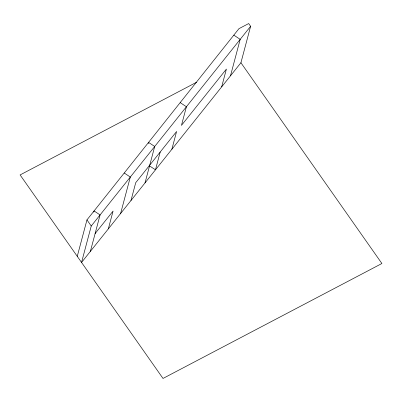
<?xml version="1.0" encoding="UTF-8"?>
<svg xmlns="http://www.w3.org/2000/svg" width="402" height="402" viewBox="0 0 402 402"><rect width="100%" height="100%" fill="white"/><g stroke="black" fill="none" stroke-linecap="round" stroke-linejoin="round"><path stroke-width="0.6" d="M77.264 256.335L86.958 219.899L238.949 28.673L248.687 23.557L250.617 26.301L240.924 62.742L81.551 262.441L91.244 226.004L250.617 26.301M93.756 212.145L94.073 210.944L100.078 214.934L90.38 251.371M108.329 228.884L113.068 211.09L95.118 233.577M120.615 213.487L130.313 177.051L124.228 173.006M130.987 200.492L135.72 182.699L176.599 131.479L171.865 149.273M148.243 143.594L148.564 142.388L154.71 146.479L145.016 182.915M160.197 152.031L155.463 169.825L149.283 165.719M221.668 86.872L226.401 69.079L181.453 125.394L186.417 106.751L180.181 102.605M230.492 75.807L240.19 39.371L233.813 35.13M196.523 82.294L20.1 174.93L163.006 378.443L381.9 263.511L240.924 62.742M86.958 219.899L91.244 226.004"/></g></svg>
